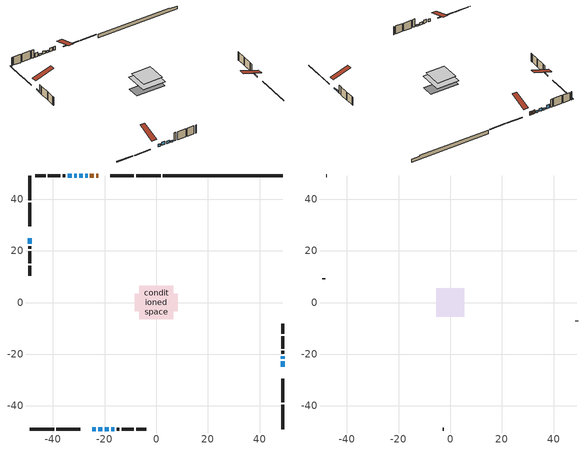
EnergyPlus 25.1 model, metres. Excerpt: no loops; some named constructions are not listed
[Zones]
conditioned space
 floor outside (Floor1 construction): -1.38,-1.38 -1.38,1.38 1.38,1.38 1.38,-1.38 z0.31
 floor foundation (Slab1 construction): -8.25,-3.33 -8.25,3.33 8.25,3.33 8.25,-3.33 z-2.01
 floor adiabatic (AdiabaticFloorConstruction): -6.49,-6.49 -6.49,6.49 6.49,6.49 6.49,-6.49 z2.75
 wall outside (RimJoist1 construction): 1.67,48.93 -7.72,48.93 / 48.93,-48.93 48.93,-39.54 / -48.93,-48.93 -39.54,-48.93 / -48.93,48.93 -48.93,39.54 z0.31:0.61
 wall outside (RimJoist2 construction): -8.65,48.93 -17.8,48.93 / 48.93,-38.61 48.93,-29.46 / -38.61,-48.93 -29.46,-48.93 / -48.93,38.61 -48.93,29.46 z0.31:0.61
 wall outside (Wall1 construction): -35.21,48.93 -36.24,48.93 / 48.93,-19.77 48.93,-18.74 / -15.34,-48.93 -14.31,-48.93 / -48.93,21.84 -48.93,20.81 z0.31:5.19
 wall outside (Wall2 construction): -37.17,48.93 -41.89,48.93 / 48.93,-17.81 48.93,-13.1 / -13.39,-48.93 -8.67,-48.93 / -48.93,19.89 -48.93,15.17 z0.31:5.19
 wall outside (Wall3 construction): -42.81,48.93 -46.77,48.93 / 48.93,-12.17 48.93,-8.22 / -7.74,-48.93 -3.79,-48.93 / -48.93,14.24 -48.93,10.29 z0.31:5.19
 wall outside (AdiabaticWallConstruction 1): -22.46,48.93 -23.27,48.93 / -24.2,48.93 -25.64,48.93 z0.31:2.34
 wall outside (AdiabaticWallConstruction): -26.57,48.93 -27.46,48.93 z0.31:1.53; -24.8,-48.93 -23.45,-48.93 / -19.87,-48.93 -18.34,-48.93 z0.31:1.83; -22.53,-48.93 -20.8,-48.93 z0.31:2.29; -32.74,48.93 -34.29,48.93 z0.31:2.57; 48.93,-21.84 48.93,-20.7 / -30.66,48.93 -31.81,48.93 z0.31:1.45; -17.42,-48.93 -16.27,-48.93 z0.31:1.25; -28.39,48.93 -29.74,48.93 z0.31:2.09; 48.93,-24.8 48.93,-22.77 / -48.93,24.8 -48.93,22.77 z0.31:0.92
 wall foundation (FoundationWall1 construction): 2.6,48.93,-2.01 2.6,48.93,0.31 44.3,48.93,0.31 44.3,48.93,-0.22 48.93,48.93,-0.22 48.93,48.93,-2.01
 window (WindowConstruction 8): -26.57,48.93 -27.46,48.93 z0.31:1.53
 window (WindowConstruction): -24.8,-48.93 -23.45,-48.93 z0.31:1.83
 window (WindowConstruction 1): -22.52,-48.93 -20.8,-48.93 z0.31:2.29
 window (WindowConstruction 2): -19.87,-48.93 -18.34,-48.93 z0.31:1.83
 window (WindowConstruction 3): -32.74,48.93 -34.29,48.93 z0.31:2.57
 window (WindowConstruction 4): 48.93,-21.84 48.93,-20.7 z0.31:1.45
 window (WindowConstruction 5): -17.41,-48.93 -16.27,-48.93 z0.31:1.25
 window (WindowConstruction 6): -28.39,48.93 -29.74,48.93 z0.31:2.09
 window (WindowConstruction 7): -30.67,48.93 -31.81,48.93 z0.31:1.45
 window (WindowConstruction 9): 48.93,-24.8 48.93,-22.77 z0.31:0.92
 window (WindowConstruction 10): -48.93,24.8 -48.93,22.77 z0.31:0.92
 door (Door): -22.46,48.93 -23.27,48.93 z0.31:2.34
 door (Door 1): -24.2,48.93 -25.64,48.93 z0.31:2.34
 ceiling adiabatic (AdiabaticFloorConstruction): 6.49,-6.49 6.49,6.49 -6.49,6.49 -6.49,-6.49 z2.75
attic - vented
 floor to conditioned space (Floor2 construction Reversed): -5.47,-5.47 -5.47,5.47 5.47,5.47 5.47,-5.47 z5.19
 wall outside (Wall4 construction): -47.69,48.93 -48.01,48.93 / 48.93,-7.29 48.93,-6.98 / -2.86,-48.93 -2.55,-48.93 / -48.93,9.36 -48.93,9.05 z0.31:5.19
 roof outside (Roof1 construction): -21.53,48.93,5.19 -21.53,38.29,8.74 -18.72,38.29,8.74 -18.72,48.93,5.19; 48.93,-25.73,5.19 38.29,-25.73,8.74 38.29,-28.54,8.74 48.93,-28.54,5.19; -25.73,-48.93,5.19 -25.73,-38.29,8.74 -28.54,-38.29,8.74 -28.54,-48.93,5.19; -48.93,25.73,5.19 -38.29,25.73,8.74 -38.29,28.54,8.74 -48.93,28.54,5.19
[Construction]
Floor2 construction: ceiling loosefill ins, ceiling stud and cavity, gypsum board
[Material] Roughness=Rough; Thermal absorptance=0.9
Name | Conductivity | Density | Solar absorptance | Specific heat | Thickness | Visible absorptance
ceiling loosefill ins | 0.0480833 | 16.02 | 0.7 | 1046.75 | 0.0846667 | 0.7
ceiling stud and cavity | 0.661126 | 65.682 | 0.7 | 1177.47 | 0.1397 | 0.7
gypsum board | 0.160291 | 801 | 0.6 | 837.4 | 0.0127 | 0.6
[EnergyManagementSystem:Sensor]
Name | Output variable or output meter index key | Output variable or output meter
s_lgt_22 | Wall3:0 | Surface Inside Face Lights Radiation Heat Gain Energy
s_lgt_23 | Wall3:180 | Surface Inside Face Lights Radiation Heat Gain Energy
s_lgt_24 | Wall3:270 | Surface Inside Face Lights Radiation Heat Gain Energy
s_lgt_25 | Wall3:90 | Surface Inside Face Lights Radiation Heat Gain Energy
s_sol | Floor1 | Surface Inside Face Solar Radiation Heat Gain Energy
s_sol_1 | Floor2 | Surface Inside Face Solar Radiation Heat Gain Energy
s_sol_2 | FoundationWall1 | Surface Inside Face Solar Radiation Heat Gain Energy
s_sol_3 | inferred conditioned ceiling | Surface Inside Face Solar Radiation Heat Gain Energy
s_sol_4 | inferred conditioned floor | Surface Inside Face Solar Radiation Heat Gain Energy
s_sol_5 | RimJoist1:0 | Surface Inside Face Solar Radiation Heat Gain Energy
s_sol_6 | RimJoist1:180 | Surface Inside Face Solar Radiation Heat Gain Energy
s_sol_7 | RimJoist1:270 | Surface Inside Face Solar Radiation Heat Gain Energy
s_sol_8 | RimJoist1:90 | Surface Inside Face Solar Radiation Heat Gain Energy
s_sol_9 | RimJoist2:0 | Surface Inside Face Solar Radiation Heat Gain Energy
s_sol_10 | RimJoist2:180 | Surface Inside Face Solar Radiation Heat Gain Energy
s_sol_11 | RimJoist2:270 | Surface Inside Face Solar Radiation Heat Gain Energy
s_sol_12 | RimJoist2:90 | Surface Inside Face Solar Radiation Heat Gain Energy
s_sol_13 | Slab1 | Surface Inside Face Solar Radiation Heat Gain Energy
s_sol_14 | Wall1:0 | Surface Inside Face Solar Radiation Heat Gain Energy
s_sol_15 | Wall1:180 | Surface Inside Face Solar Radiation Heat Gain Energy
s_sol_16 | Wall1:270 | Surface Inside Face Solar Radiation Heat Gain Energy
s_sol_17 | Wall1:90 | Surface Inside Face Solar Radiation Heat Gain Energy
s_sol_18 | Wall2:0 | Surface Inside Face Solar Radiation Heat Gain Energy
s_sol_19 | Wall2:180 | Surface Inside Face Solar Radiation Heat Gain Energy
s_sol_20 | Wall2:270 | Surface Inside Face Solar Radiation Heat Gain Energy
s_sol_21 | Wall2:90 | Surface Inside Face Solar Radiation Heat Gain Energy
s_sol_22 | Wall3:0 | Surface Inside Face Solar Radiation Heat Gain Energy
s_sol_23 | Wall3:180 | Surface Inside Face Solar Radiation Heat Gain Energy
s_sol_24 | Wall3:270 | Surface Inside Face Solar Radiation Heat Gain Energy
s_sol_25 | Wall3:90 | Surface Inside Face Solar Radiation Heat Gain Energy
s_surf | Floor1 | Surface Inside Face Net Surface Thermal Radiation Heat Gain Energy
s_surf_1 | Floor2 | Surface Inside Face Net Surface Thermal Radiation Heat Gain Energy
s_surf_2 | FoundationWall1 | Surface Inside Face Net Surface Thermal Radiation Heat Gain Energy
s_surf_3 | inferred conditioned ceiling | Surface Inside Face Net Surface Thermal Radiation Heat Gain Energy
s_surf_4 | inferred conditioned floor | Surface Inside Face Net Surface Thermal Radiation Heat Gain Energy
s_surf_5 | RimJoist1:0 | Surface Inside Face Net Surface Thermal Radiation Heat Gain Energy
s_surf_6 | RimJoist1:180 | Surface Inside Face Net Surface Thermal Radiation Heat Gain Energy
s_surf_7 | RimJoist1:270 | Surface Inside Face Net Surface Thermal Radiation Heat Gain Energy
s_surf_8 | RimJoist1:90 | Surface Inside Face Net Surface Thermal Radiation Heat Gain Energy
s_surf_9 | RimJoist2:0 | Surface Inside Face Net Surface Thermal Radiation Heat Gain Energy
s_surf_10 | RimJoist2:180 | Surface Inside Face Net Surface Thermal Radiation Heat Gain Energy
s_surf_11 | RimJoist2:270 | Surface Inside Face Net Surface Thermal Radiation Heat Gain Energy
s_surf_12 | RimJoist2:90 | Surface Inside Face Net Surface Thermal Radiation Heat Gain Energy
s_surf_13 | Slab1 | Surface Inside Face Net Surface Thermal Radiation Heat Gain Energy
s_surf_14 | Wall1:0 | Surface Inside Face Net Surface Thermal Radiation Heat Gain Energy
s_surf_15 | Wall1:180 | Surface Inside Face Net Surface Thermal Radiation Heat Gain Energy
s_surf_16 | Wall1:270 | Surface Inside Face Net Surface Thermal Radiation Heat Gain Energy
s_surf_17 | Wall1:90 | Surface Inside Face Net Surface Thermal Radiation Heat Gain Energy
s_surf_18 | Wall2:0 | Surface Inside Face Net Surface Thermal Radiation Heat Gain Energy
s_surf_19 | Wall2:180 | Surface Inside Face Net Surface Thermal Radiation Heat Gain Energy
s_surf_20 | Wall2:270 | Surface Inside Face Net Surface Thermal Radiation Heat Gain Energy
s_surf_21 | Wall2:90 | Surface Inside Face Net Surface Thermal Radiation Heat Gain Energy
s_surf_22 | Wall3:0 | Surface Inside Face Net Surface Thermal Radiation Heat Gain Energy
s_surf_23 | Wall3:180 | Surface Inside Face Net Surface Thermal Radiation Heat Gain Energy
s_surf_24 | Wall3:270 | Surface Inside Face Net Surface Thermal Radiation Heat Gain Energy
s_surf_25 | Wall3:90 | Surface Inside Face Net Surface Thermal Radiation Heat Gain Energy
site_vw_s |  | Site Wind Speed
ss_back_out | Window1 | Surface Window Shortwave from Zone Back Out Window Heat Transfer Rate
ss_back_out_1 | Window10 | Surface Window Shortwave from Zone Back Out Window Heat Transfer Rate
ss_back_out_2 | Window11 | Surface Window Shortwave from Zone Back Out Window Heat Transfer Rate
ss_back_out_3 | Window12 | Surface Window Shortwave from Zone Back Out Window Heat Transfer Rate
ss_back_out_4 | Window14 | Surface Window Shortwave from Zone Back Out Window Heat Transfer Rate
ss_back_out_5 | Window3 | Surface Window Shortwave from Zone Back Out Window Heat Transfer Rate
ss_back_out_6 | Window4 | Surface Window Shortwave from Zone Back Out Window Heat Transfer Rate
ss_back_out_7 | Window5 | Surface Window Shortwave from Zone Back Out Window Heat Transfer Rate
ss_back_out_8 | Window7 | Surface Window Shortwave from Zone Back Out Window Heat Transfer Rate
ss_back_out_9 | Window8 | Surface Window Shortwave from Zone Back Out Window Heat Transfer Rate
ss_back_out_10 | Window9 | Surface Window Shortwave from Zone Back Out Window Heat Transfer Rate
ss_conv | Door1 | Surface Inside Face Convection Heat Gain Energy
ss_conv_1 | Door2 | Surface Inside Face Convection Heat Gain Energy
ss_conv_2 | Window1 | Surface Inside Face Convection Heat Gain Energy
ss_conv_3 | Window10 | Surface Inside Face Convection Heat Gain Energy
ss_conv_4 | Window11 | Surface Inside Face Convection Heat Gain Energy
ss_conv_5 | Window12 | Surface Inside Face Convection Heat Gain Energy
ss_conv_6 | Window14 | Surface Inside Face Convection Heat Gain Energy
ss_conv_7 | Window3 | Surface Inside Face Convection Heat Gain Energy
ss_conv_8 | Window4 | Surface Inside Face Convection Heat Gain Energy
ss_conv_9 | Window5 | Surface Inside Face Convection Heat Gain Energy
ss_conv_10 | Window7 | Surface Inside Face Convection Heat Gain Energy
ss_conv_11 | Window8 | Surface Inside Face Convection Heat Gain Energy
ss_conv_12 | Window9 | Surface Inside Face Convection Heat Gain Energy
ss_ig | Door1 | Surface Inside Face Internal Gains Radiation Heat Gain Energy
ss_ig_1 | Door2 | Surface Inside Face Internal Gains Radiation Heat Gain Energy
ss_ig_2 | Window1 | Surface Inside Face Internal Gains Radiation Heat Gain Energy
ss_ig_3 | Window10 | Surface Inside Face Internal Gains Radiation Heat Gain Energy
ss_ig_4 | Window11 | Surface Inside Face Internal Gains Radiation Heat Gain Energy
ss_ig_5 | Window12 | Surface Inside Face Internal Gains Radiation Heat Gain Energy
ss_ig_6 | Window14 | Surface Inside Face Internal Gains Radiation Heat Gain Energy
ss_ig_7 | Window3 | Surface Inside Face Internal Gains Radiation Heat Gain Energy
ss_ig_8 | Window4 | Surface Inside Face Internal Gains Radiation Heat Gain Energy
ss_ig_9 | Window5 | Surface Inside Face Internal Gains Radiation Heat Gain Energy
ss_ig_10 | Window7 | Surface Inside Face Internal Gains Radiation Heat Gain Energy
ss_ig_11 | Window8 | Surface Inside Face Internal Gains Radiation Heat Gain Energy
ss_ig_12 | Window9 | Surface Inside Face Internal Gains Radiation Heat Gain Energy
ss_lgt | Door1 | Surface Inside Face Lights Radiation Heat Gain Energy
ss_lgt_1 | Door2 | Surface Inside Face Lights Radiation Heat Gain Energy
ss_sol | Door1 | Surface Inside Face Solar Radiation Heat Gain Energy
ss_sol_1 | Door2 | Surface Inside Face Solar Radiation Heat Gain Energy
ss_surf | Door1 | Surface Inside Face Net Surface Thermal Radiation Heat Gain Energy
ss_surf_1 | Door2 | Surface Inside Face Net Surface Thermal Radiation Heat Gain Energy
ss_surf_2 | Window1 | Surface Inside Face Net Surface Thermal Radiation Heat Gain Energy
ss_surf_3 | Window10 | Surface Inside Face Net Surface Thermal Radiation Heat Gain Energy
ss_surf_4 | Window11 | Surface Inside Face Net Surface Thermal Radiation Heat Gain Energy
ss_surf_5 | Window12 | Surface Inside Face Net Surface Thermal Radiation Heat Gain Energy
ss_surf_6 | Window14 | Surface Inside Face Net Surface Thermal Radiation Heat Gain Energy
ss_surf_7 | Window3 | Surface Inside Face Net Surface Thermal Radiation Heat Gain Energy
ss_surf_8 | Window4 | Surface Inside Face Net Surface Thermal Radiation Heat Gain Energy
ss_surf_9 | Window5 | Surface Inside Face Net Surface Thermal Radiation Heat Gain Energy
ss_surf_10 | Window7 | Surface Inside Face Net Surface Thermal Radiation Heat Gain Energy
ss_surf_11 | Window8 | Surface Inside Face Net Surface Thermal Radiation Heat Gain Energy
ss_surf_12 | Window9 | Surface Inside Face Net Surface Thermal Radiation Heat Gain Energy
ss_trans_in | Window1 | Surface Window Transmitted Solar Radiation Rate
ss_trans_in_1 | Window10 | Surface Window Transmitted Solar Radiation Rate
ss_trans_in_2 | Window11 | Surface Window Transmitted Solar Radiation Rate
ss_trans_in_3 | Window12 | Surface Window Transmitted Solar Radiation Rate
ss_trans_in_4 | Window14 | Surface Window Transmitted Solar Radiation Rate
ss_trans_in_5 | Window3 | Surface Window Transmitted Solar Radiation Rate
ss_trans_in_6 | Window4 | Surface Window Transmitted Solar Radiation Rate
ss_trans_in_7 | Window5 | Surface Window Transmitted Solar Radiation Rate
ss_trans_in_8 | Window7 | Surface Window Transmitted Solar Radiation Rate
ss_trans_in_9 | Window8 | Surface Window Transmitted Solar Radiation Rate
ss_trans_in_10 | Window9 | Surface Window Transmitted Solar Radiation Rate
ss_trans_out | Window1 | Surface Inside Face Initial Transmitted Diffuse Transmitted Out Window Solar Radiation Rate
ss_trans_out_1 | Window10 | Surface Inside Face Initial Transmitted Diffuse Transmitted Out Window Solar Radiation Rate
ss_trans_out_2 | Window11 | Surface Inside Face Initial Transmitted Diffuse Transmitted Out Window Solar Radiation Rate
ss_trans_out_3 | Window12 | Surface Inside Face Initial Transmitted Diffuse Transmitted Out Window Solar Radiation Rate
ss_trans_out_4 | Window14 | Surface Inside Face Initial Transmitted Diffuse Transmitted Out Window Solar Radiation Rate
ss_trans_out_5 | Window3 | Surface Inside Face Initial Transmitted Diffuse Transmitted Out Window Solar Radiation Rate
ss_trans_out_6 | Window4 | Surface Inside Face Initial Transmitted Diffuse Transmitted Out Window Solar Radiation Rate
ss_trans_out_7 | Window5 | Surface Inside Face Initial Transmitted Diffuse Transmitted Out Window Solar Radiation Rate
ss_trans_out_8 | Window7 | Surface Inside Face Initial Transmitted Diffuse Transmitted Out Window Solar Radiation Rate
ss_trans_out_9 | Window8 | Surface Inside Face Initial Transmitted Diffuse Transmitted Out Window Solar Radiation Rate
ss_trans_out_10 | Window9 | Surface Inside Face Initial Transmitted Diffuse Transmitted Out Window Solar Radiation Rate
[Schedule:Day:Interval]
clothes dryer exhaust 0 schedule day; clothes dryer schedule day: 01:00, 0.123457, 02:00, 0.0740741, 03:00, 0.0493827, 04:00, 0.0246914, 05:00, 0.0493827, 06:00, 0.0740741, 07:00, 0.197531, 08:00, 0.395062, 09:00, 0.592593, 10:00, 0.839506, 11:00, 0.962963, 12:00, 1, 13:00, 0.91358, 14:00, 0.82716, 15:00, 0.716049, 16:00, 0.753086, 17:00, 0.679012, 18:00, 0.666667, 20:00, 0.62963, 21:00, 0.641975, 22:00, 0.666667, 23:00, 0.54321, 24:00, 0.296296, No
clothes dryer exhaust 0 schedule default day; clothes dryer schedule default day; cooking range schedule default day; cooling season schedule day; cooling season schedule day 2; cooling season schedule default day; exterior lighting schedule default day; general water use schedule default day; interior lighting schedule default day; mech vent bath fan 0 schedule default day; mech vent bath fan 1 schedule default day; mech vent bath fan 2 schedule default day; mech vent range fan 0 schedule default day; misc plug loads schedule default day; natural vent schedule default day; occupants schedule default day: 24:00, 0, No
cooking range schedule day: 05:00, 0.0597015, 06:00, 0.11194, 07:00, 0.171642, 08:00, 0.291045, 11:00, 0.343284, 12:00, 0.402985, 13:00, 0.462687, 14:00, 0.343284, 15:00, 0.291045, 16:00, 0.402985, 17:00, 0.567164, 18:00, 1, 19:00, 0.850746, 20:00, 0.432836, 21:00, 0.291045, 22:00, 0.231343, 23:00, 0.171642, 24:00, 0.11194, No
cooling season schedule day 1: 24:00, 1, No
exterior lighting schedule day: 01:00, 0.566667, 03:00, 0.524167, 05:00, 0.495833, 06:00, 0.5525, 07:00, 0.623333, 08:00, 0.580833, 09:00, 0.439167, 10:00, 0.354167, 12:00, 0.34, 13:00, 0.354167, 14:00, 0.396667, 15:00, 0.425, 16:00, 0.495833, 17:00, 0.623333, 18:00, 0.793333, 19:00, 0.906667, 20:00, 0.963333, 21:00, 0.991667, 22:00, 0.920833, 23:00, 0.793333, 24:00, 0.665833, No
exterior lighting schedule day 1: 01:00, 0.528571, 03:00, 0.488929, 05:00, 0.4625, 06:00, 0.515357, 07:00, 0.581429, 08:00, 0.541786, 09:00, 0.409643, 10:00, 0.330357, 12:00, 0.317143, 13:00, 0.330357, 14:00, 0.37, 15:00, 0.396429, 16:00, 0.4625, 17:00, 0.581429, 18:00, 0.74, 19:00, 0.845714, 20:00, 0.898571, 21:00, 0.925, 22:00, 0.858929, 23:00, 0.74, 24:00, 0.621071, No
exterior lighting schedule day 2: 01:00, 0.485714, 03:00, 0.449286, 05:00, 0.425, 06:00, 0.473571, 07:00, 0.534286, 08:00, 0.497857, 09:00, 0.376429, 10:00, 0.303571, 12:00, 0.291429, 13:00, 0.303571, 14:00, 0.34, 15:00, 0.364286, 16:00, 0.425, 17:00, 0.534286, 18:00, 0.68, 19:00, 0.777143, 20:00, 0.825714, 21:00, 0.85, 22:00, 0.789286, 23:00, 0.68, 24:00, 0.570714, No
exterior lighting schedule day 3: 01:00, 0.442857, 03:00, 0.409643, 05:00, 0.3875, 06:00, 0.431786, 07:00, 0.487143, 08:00, 0.453929, 09:00, 0.343214, 10:00, 0.276786, 12:00, 0.265714, 13:00, 0.276786, 14:00, 0.31, 15:00, 0.332143, 16:00, 0.3875, 17:00, 0.487143, 18:00, 0.62, 19:00, 0.708571, 20:00, 0.752857, 21:00, 0.775, 22:00, 0.719643, 23:00, 0.62, 24:00, 0.520357, No
exterior lighting schedule day 4: 01:00, 0.4, 03:00, 0.37, 05:00, 0.35, 06:00, 0.39, 07:00, 0.44, 08:00, 0.41, 09:00, 0.31, 10:00, 0.25, 12:00, 0.24, 13:00, 0.25, 14:00, 0.28, 15:00, 0.3, 16:00, 0.35, 17:00, 0.44, 18:00, 0.56, 19:00, 0.64, 20:00, 0.68, 21:00, 0.7, 22:00, 0.65, 23:00, 0.56, 24:00, 0.47, No
exterior lighting schedule day 5: 01:00, 0.380952, 03:00, 0.352381, 05:00, 0.333333, 06:00, 0.371429, 07:00, 0.419048, 08:00, 0.390476, 09:00, 0.295238, 10:00, 0.238095, 12:00, 0.228571, 13:00, 0.238095, 14:00, 0.266667, 15:00, 0.285714, 16:00, 0.333333, 17:00, 0.419048, 18:00, 0.533333, 19:00, 0.609524, 20:00, 0.647619, 21:00, 0.666667, 22:00, 0.619048, 23:00, 0.533333, 24:00, 0.447619, No
exterior lighting schedule day 6: 01:00, 0.390476, 03:00, 0.36119, 05:00, 0.341667, 06:00, 0.380714, 07:00, 0.429524, 08:00, 0.400238, 09:00, 0.302619, 10:00, 0.244048, 12:00, 0.234286, 13:00, 0.244048, 14:00, 0.273333, 15:00, 0.292857, 16:00, 0.341667, 17:00, 0.429524, 18:00, 0.546667, 19:00, 0.624762, 20:00, 0.66381, 21:00, 0.683333, 22:00, 0.634524, 23:00, 0.546667, 24:00, 0.45881, No
exterior lighting schedule day 7: 01:00, 0.419048, 03:00, 0.387619, 05:00, 0.366667, 06:00, 0.408571, 07:00, 0.460952, 08:00, 0.429524, 09:00, 0.324762, 10:00, 0.261905, 12:00, 0.251429, 13:00, 0.261905, 14:00, 0.293333, 15:00, 0.314286, 16:00, 0.366667, 17:00, 0.460952, 18:00, 0.586667, 19:00, 0.670476, 20:00, 0.712381, 21:00, 0.733333, 22:00, 0.680952, 23:00, 0.586667, 24:00, 0.492381, No
exterior lighting schedule day 8: 01:00, 0.466667, 03:00, 0.431667, 05:00, 0.408333, 06:00, 0.455, 07:00, 0.513333, 08:00, 0.478333, 09:00, 0.361667, 10:00, 0.291667, 12:00, 0.28, 13:00, 0.291667, 14:00, 0.326667, 15:00, 0.35, 16:00, 0.408333, 17:00, 0.513333, 18:00, 0.653333, 19:00, 0.746667, 20:00, 0.793333, 21:00, 0.816667, 22:00, 0.758333, 23:00, 0.653333, 24:00, 0.548333, No
exterior lighting schedule day 9: 01:00, 0.509524, 03:00, 0.47131, 05:00, 0.445833, 06:00, 0.496786, 07:00, 0.560476, 08:00, 0.522262, 09:00, 0.394881, 10:00, 0.318452, 12:00, 0.305714, 13:00, 0.318452, 14:00, 0.356667, 15:00, 0.382143, 16:00, 0.445833, 17:00, 0.560476, 18:00, 0.713333, 19:00, 0.815238, 20:00, 0.86619, 21:00, 0.891667, 22:00, 0.827976, 23:00, 0.713333, 24:00, 0.59869, No
exterior lighting schedule day 10: 01:00, 0.552381, 03:00, 0.510952, 05:00, 0.483333, 06:00, 0.538571, 07:00, 0.607619, 08:00, 0.56619, 09:00, 0.428095, 10:00, 0.345238, 12:00, 0.331429, 13:00, 0.345238, 14:00, 0.386667, 15:00, 0.414286, 16:00, 0.483333, 17:00, 0.607619, 18:00, 0.773333, 19:00, 0.88381, 20:00, 0.939048, 21:00, 0.966667, 22:00, 0.897619, 23:00, 0.773333, 24:00, 0.649048, No
exterior lighting schedule day 11: 01:00, 0.571429, 03:00, 0.528571, 05:00, 0.5, 06:00, 0.557143, 07:00, 0.628571, 08:00, 0.585714, 09:00, 0.442857, 10:00, 0.357143, 12:00, 0.342857, 13:00, 0.357143, 14:00, 0.4, 15:00, 0.428571, 16:00, 0.5, 17:00, 0.628571, 18:00, 0.8, 19:00, 0.914286, 20:00, 0.971429, 21:00, 1, 22:00, 0.928571, 23:00, 0.8, 24:00, 0.671429, No
general water use schedule day: 01:00, 0.315068, 03:00, 0.287671, 04:00, 0.342466, 05:00, 0.369863, 06:00, 0.520548, 07:00, 0.60274, 08:00, 0.534247, 10:00, 0.506849, 11:00, 0.465753, 14:00, 0.479452, 15:00, 0.534247, 16:00, 0.589041, 17:00, 0.69863, 18:00, 0.876712, 19:00, 0.890411, 20:00, 0.986301, 21:00, 1, 22:00, 0.863014, 23:00, 0.616438, 24:00, 0.465753, No
interior lighting schedule day: 01:00, 0.108182, 04:00, 0.0901515, 05:00, 0.0991667, 06:00, 0.162273, 07:00, 0.270455, 08:00, 0.342576, 10:00, 0.369621, 11:00, 0.351591, 12:00, 0.333561, 13:00, 0.324545, 14:00, 0.31553, 15:00, 0.333561, 16:00, 0.369621, 17:00, 0.450758, 18:00, 0.585985, 19:00, 0.775303, 20:00, 0.955606, 21:00, 0.991667, 22:00, 0.712197, 23:00, 0.360606, 24:00, 0.162273, No
interior lighting schedule day 1: 01:00, 0.100909, 04:00, 0.0840909, 05:00, 0.0925, 06:00, 0.151364, 07:00, 0.252273, 08:00, 0.319545, 10:00, 0.344773, 11:00, 0.327955, 12:00, 0.311136, 13:00, 0.302727, 14:00, 0.294318, 15:00, 0.311136, 16:00, 0.344773, 17:00, 0.420455, 18:00, 0.546591, 19:00, 0.723182, 20:00, 0.891364, 21:00, 0.925, 22:00, 0.664318, 23:00, 0.336364, 24:00, 0.151364, No
interior lighting schedule day 2: 01:00, 0.0927273, 04:00, 0.0772727, 05:00, 0.085, 06:00, 0.139091, 07:00, 0.231818, 08:00, 0.293636, 10:00, 0.316818, 11:00, 0.301364, 12:00, 0.285909, 13:00, 0.278182, 14:00, 0.270455, 15:00, 0.285909, 16:00, 0.316818, 17:00, 0.386364, 18:00, 0.502273, 19:00, 0.664545, 20:00, 0.819091, 21:00, 0.85, 22:00, 0.610455, 23:00, 0.309091, 24:00, 0.139091, No
interior lighting schedule day 3: 01:00, 0.0845455, 04:00, 0.0704545, 05:00, 0.0775, 06:00, 0.126818, 07:00, 0.211364, 08:00, 0.267727, 10:00, 0.288864, 11:00, 0.274773, 12:00, 0.260682, 13:00, 0.253636, 14:00, 0.246591, 15:00, 0.260682, 16:00, 0.288864, 17:00, 0.352273, 18:00, 0.457955, 19:00, 0.605909, 20:00, 0.746818, 21:00, 0.775, 22:00, 0.556591, 23:00, 0.281818, 24:00, 0.126818, No
interior lighting schedule day 4: 01:00, 0.0763636, 04:00, 0.0636364, 05:00, 0.07, 06:00, 0.114545, 07:00, 0.190909, 08:00, 0.241818, 10:00, 0.260909, 11:00, 0.248182, 12:00, 0.235455, 13:00, 0.229091, 14:00, 0.222727, 15:00, 0.235455, 16:00, 0.260909, 17:00, 0.318182, 18:00, 0.413636, 19:00, 0.547273, 20:00, 0.674545, 21:00, 0.7, 22:00, 0.502727, 23:00, 0.254545, 24:00, 0.114545, No
interior lighting schedule day 5: 01:00, 0.0727273, 04:00, 0.0606061, 05:00, 0.0666667, 06:00, 0.109091, 07:00, 0.181818, 08:00, 0.230303, 10:00, 0.248485, 11:00, 0.236364, 12:00, 0.224242, 13:00, 0.218182, 14:00, 0.212121, 15:00, 0.224242, 16:00, 0.248485, 17:00, 0.30303, 18:00, 0.393939, 19:00, 0.521212, 20:00, 0.642424, 21:00, 0.666667, 22:00, 0.478788, 23:00, 0.242424, 24:00, 0.109091, No
interior lighting schedule day 6: 01:00, 0.0745455, 04:00, 0.0621212, 05:00, 0.0683333, 06:00, 0.111818, 07:00, 0.186364, 08:00, 0.236061, 10:00, 0.254697, 11:00, 0.242273, 12:00, 0.229848, 13:00, 0.223636, 14:00, 0.217424, 15:00, 0.229848, 16:00, 0.254697, 17:00, 0.310606, 18:00, 0.403788, 19:00, 0.534242, 20:00, 0.658485, 21:00, 0.683333, 22:00, 0.490758, 23:00, 0.248485, 24:00, 0.111818, No
interior lighting schedule day 7: 01:00, 0.08, 04:00, 0.0666667, 05:00, 0.0733333, 06:00, 0.12, 07:00, 0.2, 08:00, 0.253333, 10:00, 0.273333, 11:00, 0.26, 12:00, 0.246667, 13:00, 0.24, 14:00, 0.233333, 15:00, 0.246667, 16:00, 0.273333, 17:00, 0.333333, 18:00, 0.433333, 19:00, 0.573333, 20:00, 0.706667, 21:00, 0.733333, 22:00, 0.526667, 23:00, 0.266667, 24:00, 0.12, No
interior lighting schedule day 8: 01:00, 0.0890909, 04:00, 0.0742424, 05:00, 0.0816667, 06:00, 0.133636, 07:00, 0.222727, 08:00, 0.282121, 10:00, 0.304394, 11:00, 0.289545, 12:00, 0.274697, 13:00, 0.267273, 14:00, 0.259848, 15:00, 0.274697, 16:00, 0.304394, 17:00, 0.371212, 18:00, 0.482576, 19:00, 0.638485, 20:00, 0.78697, 21:00, 0.816667, 22:00, 0.586515, 23:00, 0.29697, 24:00, 0.133636, No
interior lighting schedule day 9: 01:00, 0.0972727, 04:00, 0.0810606, 05:00, 0.0891667, 06:00, 0.145909, 07:00, 0.243182, 08:00, 0.30803, 10:00, 0.332348, 11:00, 0.316136, 12:00, 0.299924, 13:00, 0.291818, 14:00, 0.283712, 15:00, 0.299924, 16:00, 0.332348, 17:00, 0.405303, 18:00, 0.526894, 19:00, 0.697121, 20:00, 0.859242, 21:00, 0.891667, 22:00, 0.640379, 23:00, 0.324242, 24:00, 0.145909, No
interior lighting schedule day 10: 01:00, 0.105455, 04:00, 0.0878788, 05:00, 0.0966667, 06:00, 0.158182, 07:00, 0.263636, 08:00, 0.333939, 10:00, 0.360303, 11:00, 0.342727, 12:00, 0.325152, 13:00, 0.316364, 14:00, 0.307576, 15:00, 0.325152, 16:00, 0.360303, 17:00, 0.439394, 18:00, 0.571212, 19:00, 0.755758, 20:00, 0.931515, 21:00, 0.966667, 22:00, 0.694242, 23:00, 0.351515, 24:00, 0.158182, No
interior lighting schedule day 11: 01:00, 0.109091, 04:00, 0.0909091, 05:00, 0.1, 06:00, 0.163636, 07:00, 0.272727, 08:00, 0.345455, 10:00, 0.372727, 11:00, 0.354545, 12:00, 0.336364, 13:00, 0.327273, 14:00, 0.318182, 15:00, 0.336364, 16:00, 0.372727, 17:00, 0.454545, 18:00, 0.590909, 19:00, 0.781818, 20:00, 0.963636, 21:00, 1, 22:00, 0.718182, 23:00, 0.363636, 24:00, 0.163636, No
mech vent bath fan 0 schedule day; mech vent bath fan 1 schedule day; mech vent bath fan 2 schedule day: 07:00, 0, 08:00, 1, 09:00, 0.2, 24:00, 0, No
mech vent range fan 0 schedule day: 18:00, 0, 19:00, 1, 20:00, 0.2, 24:00, 0, No
misc plug loads schedule day: 06:00, 0.705882, 07:00, 0.745098, 08:00, 0.803922, 15:00, 0.823529, 16:00, 0.862745, 17:00, 0.921569, 18:00, 0.980392, 19:00, 1, 20:00, 0.980392, 21:00, 0.941176, 22:00, 0.862745, 23:00, 0.784314, 24:00, 0.72549, No
occupants schedule day: 05:00, 0.426829, 06:00, 0.719512, 07:00, 1, 08:00, 0.670732, 09:00, 0.329268, 14:00, 0.170732, 15:00, 0.231707, 16:00, 0.329268, 17:00, 0.5, 18:00, 0.670732, 19:00, 0.829268, 21:00, 1, 22:00, 0.853659, 23:00, 0.646341, 24:00, 0.426829, No
[Schedule:Week:Daily]
clothes dryer exhaust 0 schedule Week Rule - Jan1-Dec31: clothes dryer exhaust 0 schedule day, clothes dryer exhaust 0 schedule day, clothes dryer exhaust 0 schedule day, clothes dryer exhaust 0 schedule day, clothes dryer exhaust 0 schedule day, clothes dryer exhaust 0 schedule day, clothes dryer exhaust 0 schedule day, clothes dryer exhaust 0 schedule default day, clothes dryer exhaust 0 schedule default day, clothes dryer exhaust 0 schedule default day, clothes dryer exhaust 0 schedule default day, clothes dryer exhaust 0 schedule default day
cooling season schedule Week Rule - Jan1-May26: cooling season schedule day, cooling season schedule day, cooling season schedule day, cooling season schedule day, cooling season schedule day, cooling season schedule day, cooling season schedule day, cooling season schedule default day, cooling season schedule default day, cooling season schedule default day, cooling season schedule default day, cooling season schedule default day
cooling season schedule Week Rule - Jun3-Sep29: cooling season schedule day 1, cooling season schedule day 1, cooling season schedule day 1, cooling season schedule day 1, cooling season schedule day 1, cooling season schedule day 1, cooling season schedule day 1, cooling season schedule default day, cooling season schedule default day, cooling season schedule default day, cooling season schedule default day, cooling season schedule default day
cooling season schedule Week Rule - May27-Jun2: cooling season schedule day, cooling season schedule day, cooling season schedule day, cooling season schedule day, cooling season schedule day, cooling season schedule day 1, cooling season schedule day 1, cooling season schedule default day, cooling season schedule default day, cooling season schedule default day, cooling season schedule default day, cooling season schedule default day
cooling season schedule Week Rule - Oct7-Dec31: cooling season schedule day 2, cooling season schedule day 2, cooling season schedule day 2, cooling season schedule day 2, cooling season schedule day 2, cooling season schedule day 2, cooling season schedule day 2, cooling season schedule default day, cooling season schedule default day, cooling season schedule default day, cooling season schedule default day, cooling season schedule default day
cooling season schedule Week Rule - Sep30-Oct6: cooling season schedule day 1, cooling season schedule day 2, cooling season schedule day 2, cooling season schedule day 2, cooling season schedule day 2, cooling season schedule day 2, cooling season schedule day 2, cooling season schedule default day, cooling season schedule default day, cooling season schedule default day, cooling season schedule default day, cooling season schedule default day
general water use schedule Week Rule - Jan1-Dec31: general water use schedule day, general water use schedule day, general water use schedule day, general water use schedule day, general water use schedule day, general water use schedule day, general water use schedule day, general water use schedule default day, general water use schedule default day, general water use schedule default day, general water use schedule default day, general water use schedule default day
interior lighting schedule Week Rule - Dec2-Dec31: interior lighting schedule day 11, interior lighting schedule day 11, interior lighting schedule day 11, interior lighting schedule day 11, interior lighting schedule day 11, interior lighting schedule day 11, interior lighting schedule day 11, interior lighting schedule default day, interior lighting schedule default day, interior lighting schedule default day, interior lighting schedule default day, interior lighting schedule default day
interior lighting schedule Week Rule - Nov4-Nov24: interior lighting schedule day 10, interior lighting schedule day 10, interior lighting schedule day 10, interior lighting schedule day 10, interior lighting schedule day 10, interior lighting schedule day 10, interior lighting schedule day 10, interior lighting schedule default day, interior lighting schedule default day, interior lighting schedule default day, interior lighting schedule default day, interior lighting schedule default day
interior lighting schedule Week Rule - Nov25-Dec1: interior lighting schedule day 10, interior lighting schedule day 10, interior lighting schedule day 10, interior lighting schedule day 10, interior lighting schedule day 10, interior lighting schedule day 10, interior lighting schedule day 11, interior lighting schedule default day, interior lighting schedule default day, interior lighting schedule default day, interior lighting schedule default day, interior lighting schedule default day
interior lighting schedule Week Rule - Oct7-Oct27: interior lighting schedule day 9, interior lighting schedule day 9, interior lighting schedule day 9, interior lighting schedule day 9, interior lighting schedule day 9, interior lighting schedule day 9, interior lighting schedule day 9, interior lighting schedule default day, interior lighting schedule default day, interior lighting schedule default day, interior lighting schedule default day, interior lighting schedule default day
interior lighting schedule Week Rule - Oct28-Nov3: interior lighting schedule day 9, interior lighting schedule day 9, interior lighting schedule day 9, interior lighting schedule day 9, interior lighting schedule day 10, interior lighting schedule day 10, interior lighting schedule day 10, interior lighting schedule default day, interior lighting schedule default day, interior lighting schedule default day, interior lighting schedule default day, interior lighting schedule default day
interior lighting schedule Week Rule - Sep30-Oct6: interior lighting schedule day 8, interior lighting schedule day 9, interior lighting schedule day 9, interior lighting schedule day 9, interior lighting schedule day 9, interior lighting schedule day 9, interior lighting schedule day 9, interior lighting schedule default day, interior lighting schedule default day, interior lighting schedule default day, interior lighting schedule default day, interior lighting schedule default day
natural vent schedule Week Rule - Jan1-Dec31: natural vent schedule default day, natural vent schedule default day, natural vent schedule default day, natural vent schedule default day, natural vent schedule default day, natural vent schedule default day, natural vent schedule default day, natural vent schedule default day, natural vent schedule default day, natural vent schedule default day, natural vent schedule default day, natural vent schedule default day
occupants schedule Week Rule - Jan1-Dec31: occupants schedule day, occupants schedule day, occupants schedule day, occupants schedule day, occupants schedule day, occupants schedule day, occupants schedule day, occupants schedule default day, occupants schedule default day, occupants schedule default day, occupants schedule default day, occupants schedule default day
[Schedule:Year]
clothes dryer exhaust 0 schedule: clothes dryer exhaust 0 schedule Week Rule - Jan1-Dec31, 1, 1, 12, 31
cooling season schedule: cooling season schedule Week Rule - Jan1-May26, 1, 1, 5, 26, cooling season schedule Week Rule - May27-Jun2, 5, 27, 6, 2, cooling season schedule Week Rule - Jun3-Sep29, 6, 3, 9, 29, cooling season schedule Week Rule - Sep30-Oct6, 9, 30, 10, 6, cooling season schedule Week Rule - Oct7-Dec31, 10, 7, 12, 31
natural vent schedule: natural vent schedule Week Rule - Jan1-Dec31, 1, 1, 12, 31
